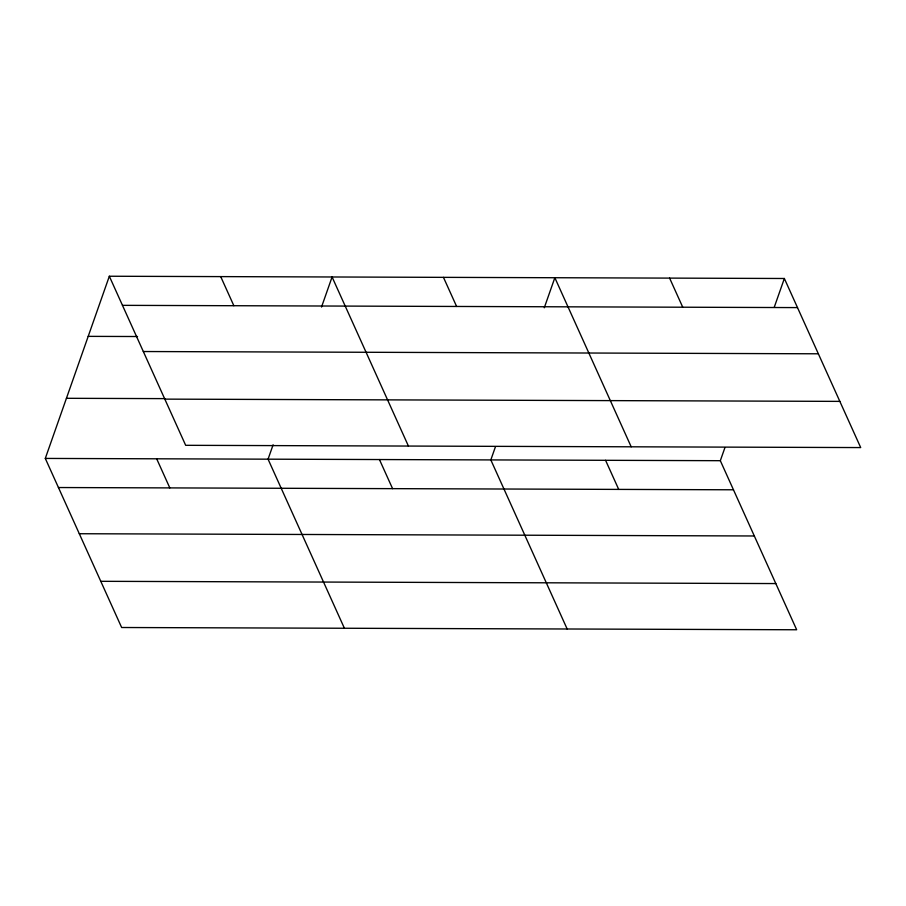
<?xml version="1.0" encoding="UTF-8"?>
<svg xmlns="http://www.w3.org/2000/svg" width="906" height="906" viewBox="0 0 906 906"><rect width="100%" height="100%" fill="white"/><g stroke="black" fill="none" stroke-linecap="round" stroke-linejoin="round"><path stroke-width="1.36" d="M724.925 447.621L720.327 460.69L796.668 629.761L121.642 627.507L45.3 458.425L109.332 276.239L784.358 278.493L860.7 447.575L185.673 445.31L109.332 276.239M273.114 444.789L268.063 459.172L344.405 628.254M321.528 307.043L332.083 276.987L408.425 446.058M495.412 446.851L490.825 459.92L567.156 628.99M544.28 307.791L554.846 277.723L631.188 446.805M774.256 307.247L784.358 278.493M122.469 305.345L797.495 307.598M88.199 336.364L137.542 336.522M143.329 351.528L818.356 353.793M66.432 398.3L165.119 398.629M164.813 399.127L839.839 401.381M45.3 458.425L720.327 460.69M58.437 487.53L733.475 489.784M79.298 533.725L754.324 535.978M100.781 581.312L775.819 583.566M669.602 278.108L682.739 307.213M605.57 460.305L618.719 489.41M443.464 277.361L456.613 306.455M379.444 459.546L392.581 488.651M220.713 276.613L233.85 305.707M156.681 458.798L169.818 487.904"/></g></svg>
